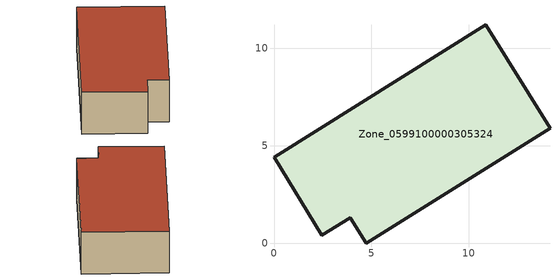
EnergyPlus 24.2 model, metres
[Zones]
Zone_0599100000305324
 floor ground (C_G): 0,4.41 10.86,11.22 14.16,5.91 4.74,0 3.91,1.32 2.45,0.4 z0
 wall outside (C_F): 10.86,11.22 0,4.41 2.45,0.4 3.91,1.32 4.74,0 14.16,5.91 10.86,11.22 z0:3.35
 roof outside (C_R): 14.16,5.91 10.86,11.22 0,4.41 2.45,0.4 3.91,1.32 4.74,0 z3.35
[BUILDING]
Pand.0599100000305324: North Axis=0; Terrain=City; Loads Convergence Tolerance Value=0.04; Temperature Convergence Tolerance Value=0.4; Solar Distribution=FullExterior; Maximum Number of Warmup Days=25; Minimum Number of Warmup Days=1
[Site:Location]
Rotterdam.The.Hague.AP_ZH_NLD Design_Conditions: Latitude=51.96; Longitude=4.45; Time Zone=1; Elevation=-4.5
[SITE:GROUNDTEMPERATURE:BUILDINGSURFACE]
18, 18, 18, 18, 18, 18, 18, 18, 18, 18, 18, 18
[MATERIAL] Thermal Absorptance=0.9; Solar Absorptance=0.7; Visible Absorptance=0.7
Name | Roughness | Thickness | Conductivity | Density | Specific Heat
G.TI.1946 | MediumSmooth | 0.15 | 1 | 540 | 1210
F.TI.1946 | Rough | 0.3 | 0.857143 | 1920 | 840
R.TI.1946 | MediumRough | 0.2 | 0.1 | 1500 | 1000
[CONSTRUCTION]
C_G: G.TI.1946
C_F: F.TI.1946
C_R: R.TI.1946
[ZONE]
Zone_0599100000305324: Type=1; Multiplier=1; Ceiling Height=Autocalculate; Volume=Autocalculate; Floor Area=autocalculate; Part of Total Floor Area=Yes
[ZONEINFILTRATION:DESIGNFLOWRATE]
Infil_Zone_0599100000305324: Zone or ZoneList or Space or SpaceList=Zone_0599100000305324; Schedule=AlwaysOn; Design Flow Rate Calculation Method=Flow/Area; Flow Rate per Floor Area=0.003; Constant Term Coefficient=1; Temperature Term Coefficient=0; Velocity Term Coefficient=0; Velocity Squared Term Coefficient=0
[HVACTEMPLATE:ZONE:IDEALLOADSAIRSYSTEM]
Zone_0599100000305324: Maximum Heating Supply Air Temperature=50; Minimum Cooling Supply Air Temperature=13; Maximum Heating Supply Air Humidity Ratio=0.0156; Minimum Cooling Supply Air Humidity Ratio=0.0077; Heating Limit=NoLimit; Cooling Limit=NoLimit; Dehumidification Control Type=ConstantSensibleHeatRatio; Cooling Sensible Heat Ratio=0.7; Dehumidification Setpoint=60; Humidification Control Type=None; Humidification Setpoint=30; Outdoor Air Method=None; Outdoor Air Flow Rate per Person=0.00944; Outdoor Air Flow Rate per Zone Floor Area=0; Outdoor Air Flow Rate per Zone=0; Demand Controlled Ventilation Type=None; Outdoor Air Economizer Type=NoEconomizer; Heat Recovery Type=None; Sensible Heat Recovery Effectiveness=0.7; Latent Heat Recovery Effectiveness=0.65
[ZONECONTROL:THERMOSTAT]
ThermostatControl_Zone_0599100000305324: Zone or ZoneList=Zone_0599100000305324; Control Type Schedule=DualSetpointControlType; Control 1=Thermostat_Zone_0599100000305324; Temperature Difference Between Cutout And Setpoint=0
[THERMOSTATSETPOINT:DUALSETPOINT]
Thermostat_Zone_0599100000305324: Heating Setpoint Temperature Schedule=HeatingSetpoint_Zone_0599100000305324; Cooling Setpoint Temperature Schedule=CoolingSetpoint_Zone_0599100000305324
[SCHEDULE:COMPACT]
HeatingSetpoint_Zone_0599100000305324: Through: 12/31, For: AllDays, Until: 24:00, 21
CoolingSetpoint_Zone_0599100000305324: Through: 12/31, For: AllDays, Until: 24:00, 24
DualSetpointControlType: Through: 12/31, For: AllDays, Until: 24:00, 4
AlwaysOn: Through: 12/31, For: AllDays, Until: 24:00, 1
